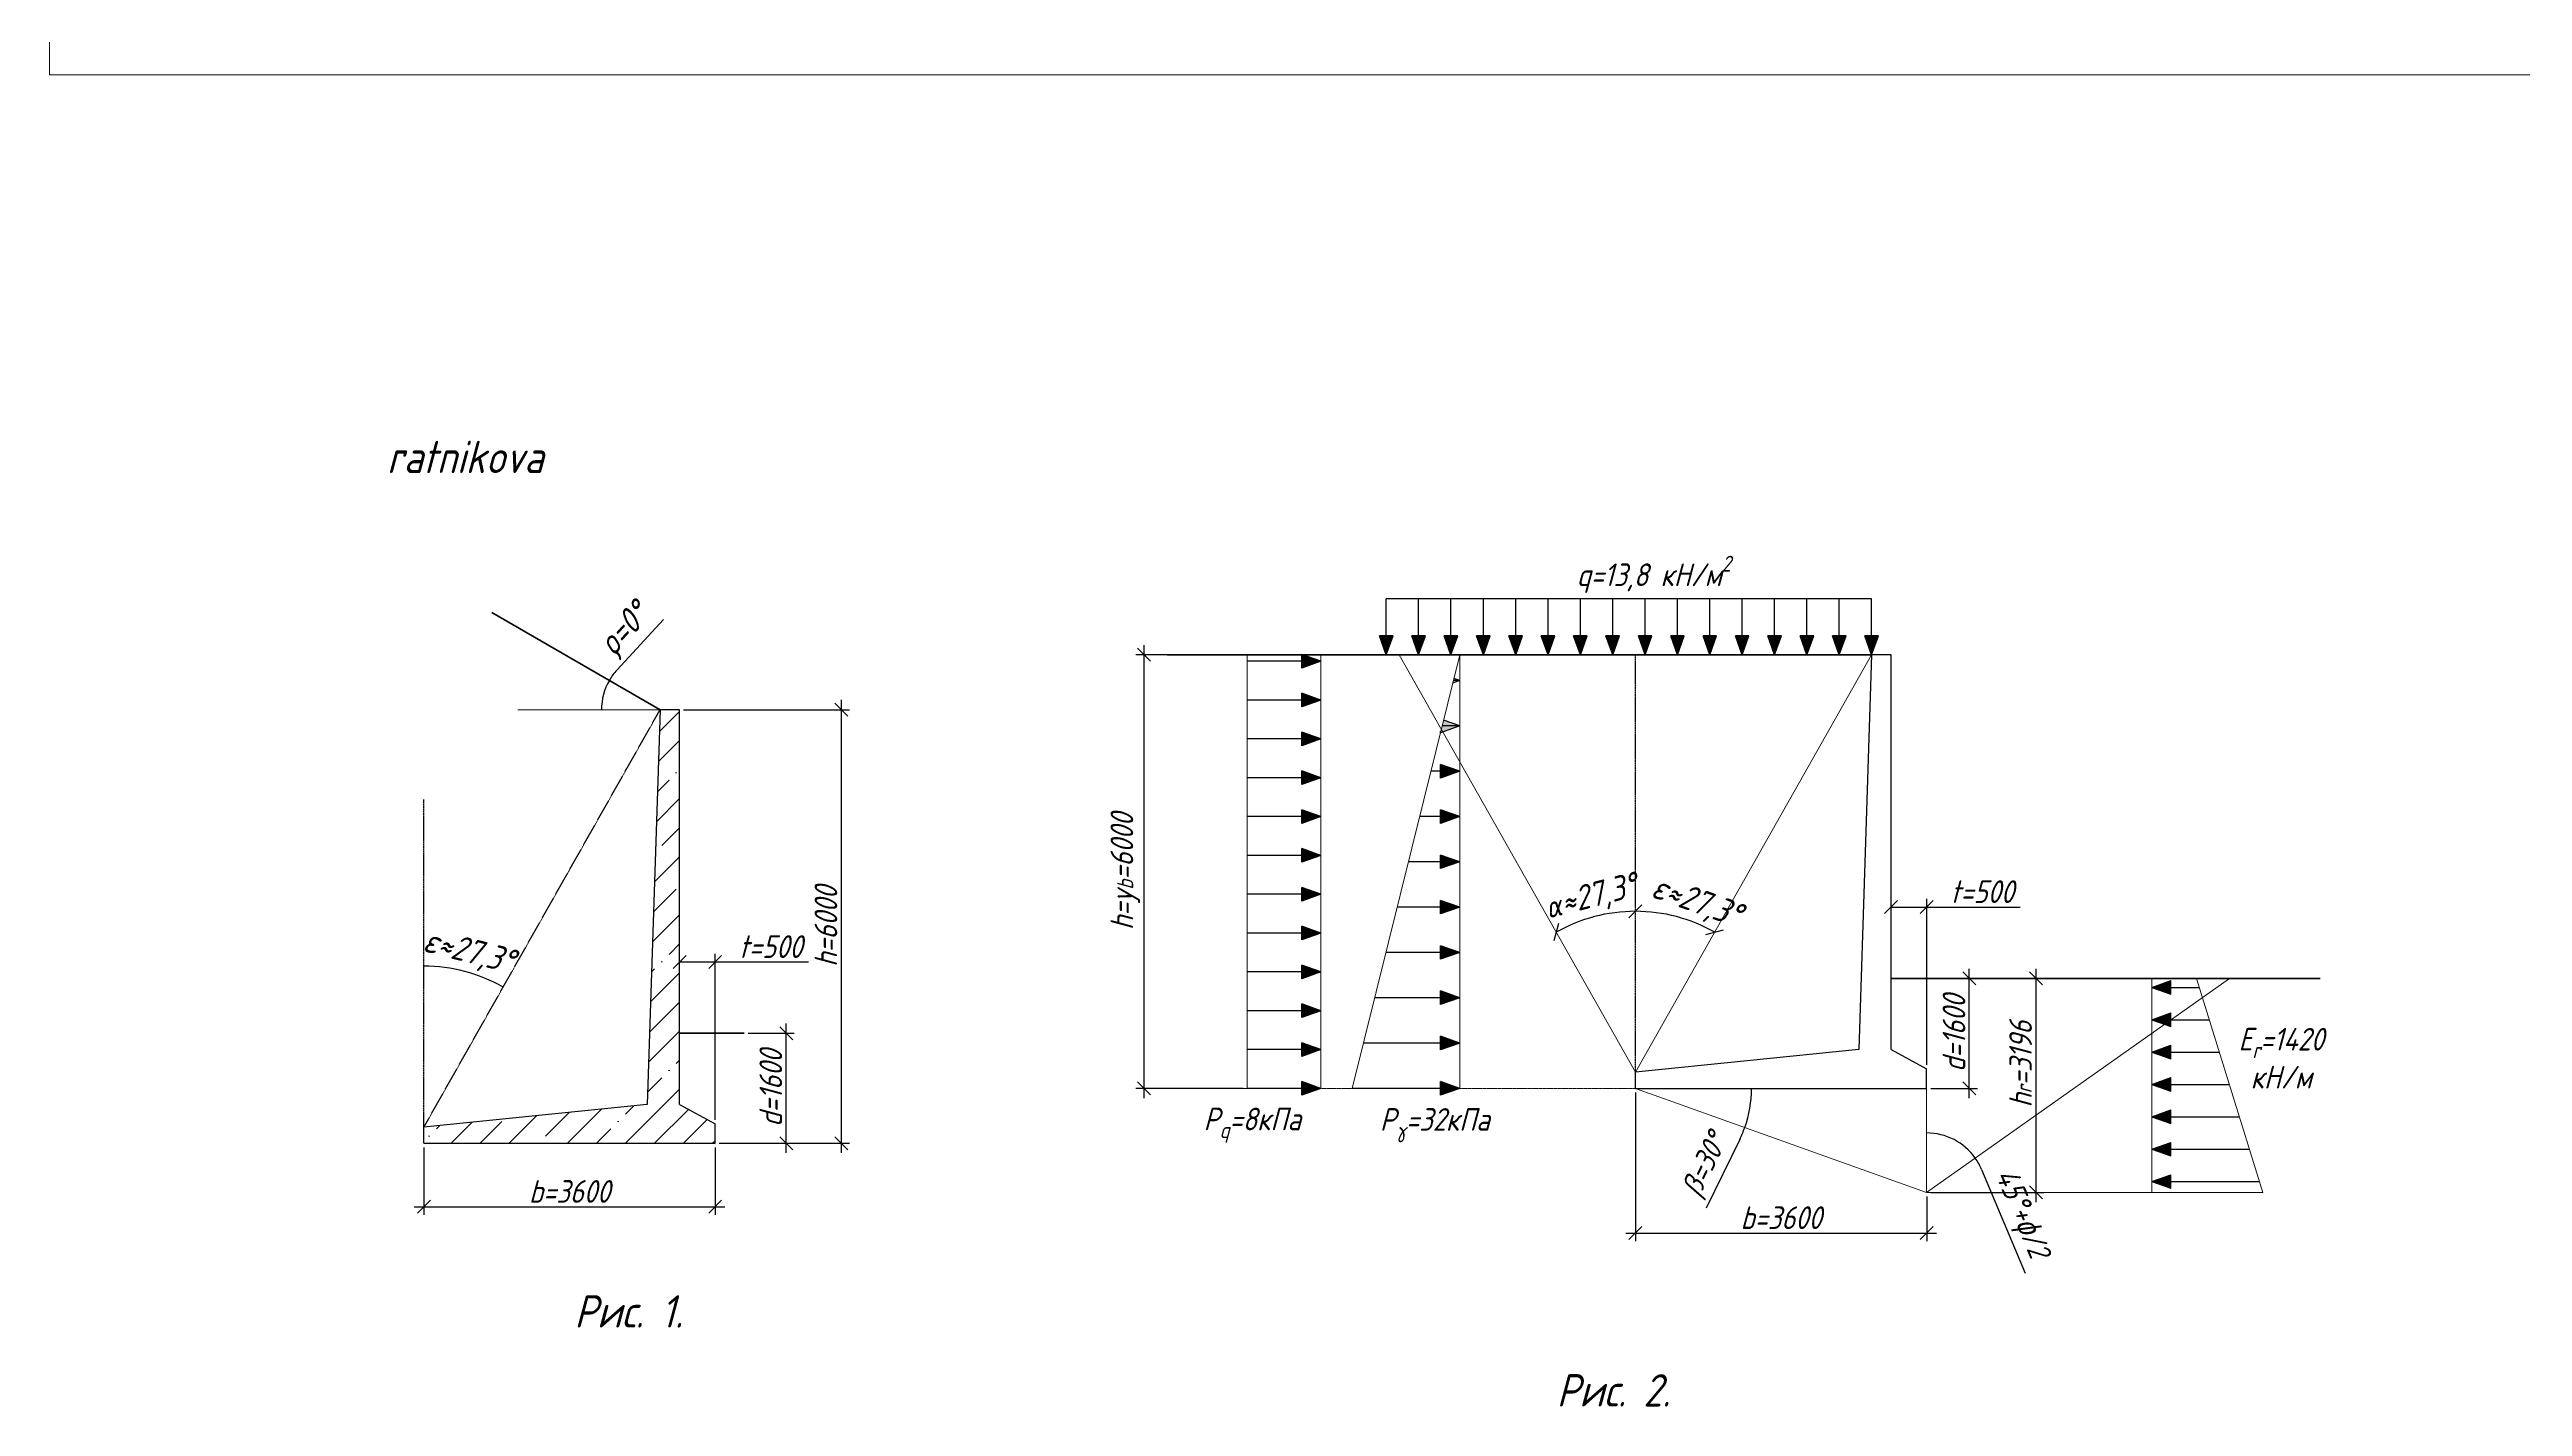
# Model space of a CAD drawing. Header units: millimetres. Extents: x -1004 to 900128, y -352756 to 107728.
# Drawn here: x 403823 to 442038, y -250018 to -229049 of the extents above; entities that cross this region are included whole.
import ezdxf

# ---------------------------------------------------------------- set-up
doc = ezdxf.new("R2010")
doc.units = ezdxf.units.MM
doc.linetypes.add('ACAD_ISO02W100', pattern=[15, 12, -3])
doc.linetypes.add('ACAD_ISO04W100', pattern=[30, 24, -3, 0, -3])
for name, color, linetype, lineweight in [('axles', 152, 'ACAD_ISO04W100', 20), ('basic', 95, 'Continuous', 30), ('hatch', 117, 'ACAD_ISO02W100', 25), ('hatching', 225, 'Continuous', 20), ('size', 45, 'Continuous', 20), ('text', 13, 'Continuous', 20), ('thick', 42, 'Continuous', 35), ('thin', 153, 'Continuous', 18)]:
    doc.layers.add(name, color=color, linetype=linetype, lineweight=lineweight)
doc.styles.add('Structures', font='isocpeur.ttf', dxfattribs={"width": 0.85, "oblique": 15})
doc.styles.add('structures 5', font='isocpeur.ttf', dxfattribs={"width": 0.85, "oblique": 15, "height": 5})
doc.dimstyles.new('structures 3.5', dxfattribs={"dimtxt": 3.5, "dimasz": 2, "dimexe": 1.25, "dimexo": 0.625, "dimtad": 1, "dimtxsty": 'Structures', "dimblk": 'OBLIQUE', "dimcen": 2.5, "dimdle": 1.5, "dimadec": 0, "dimazin": 0, "dimtfac": 1, "dimtmove": 0, "dimatfit": 3, "dimfxl": 1, "dimarcsym": 0})

# ---------------------------------------------------------------- blocks, each defined once
blk = doc.blocks.new('*D934')
at = {"layer": 'Defpoints', "color": 0, "transparency": 16777216}
for p in [(413259, -239250), (409609, -240640), (410445, -243360), (409609, -245700), (409609, -245700)]:
    blk.add_point(p, dxfattribs=at)
at = {"layer": 'size', "color": 0, "lineweight": -2, "transparency": 16777216}
blk.add_arc((409609, -245700), 2486, 60.4948, 90, dxfattribs=at)
at = {"layer": 'size', "color": 0, "transparency": 16777216, "insert": (410295, -243011), "char_height": 350, "attachment_point": 5, "rotation": 345.6873, "style": 'Structures'}
blk.add_mtext('{\\H1.08333x;ε≈27,3%%D}', dxfattribs=at)
blk = doc.blocks.new('_None')
blk = doc.blocks.new('_Oblique')
at = {"color": 0, "linetype": 'ByBlock', "lineweight": -2}
blk.add_line((-0.5, -0.5), (0.5, 0.5), dxfattribs=at)
blk = doc.blocks.new('*D935')
at = {"layer": 'Defpoints', "color": 0, "transparency": 16777216}
for p in [(409609, -245950), (414109, -245950), (414109, -246931)]:
    blk.add_point(p, dxfattribs=at)
at = {"layer": 'size', "color": 0, "lineweight": -2, "transparency": 16777216}
for p, q in [((409609, -246013), (409609, -247056)), ((414109, -246013), (414109, -247056)), ((409459, -246931), (414259, -246931))]:
    blk.add_line(p, q, dxfattribs=at)
at = {"layer": 'size', "color": 0, "lineweight": -2, "transparency": 16777216, "xscale": 200, "yscale": 200, "zscale": 200, "rotation": 180}
blk.add_blockref('_Oblique', (409609, -246931), dxfattribs=at)
at = {"layer": 'size', "color": 0, "lineweight": -2, "transparency": 16777216, "xscale": 200, "yscale": 200, "zscale": 200}
blk.add_blockref('_Oblique', (414109, -246931), dxfattribs=at)
at = {"layer": 'size', "color": 0, "transparency": 16777216, "insert": (411859, -246694), "char_height": 350, "attachment_point": 5, "style": 'Structures'}
blk.add_mtext('b=3600', dxfattribs=at)
blk = doc.blocks.new('*D936')
at = {"layer": 'Defpoints', "color": 0, "transparency": 16777216}
for p in [(414559, -244250), (415207, -244250), (414109, -245950)]:
    blk.add_point(p, dxfattribs=at)
at = {"layer": 'size', "color": 0, "lineweight": -2, "transparency": 16777216}
for p, q in [((415207, -246100), (415207, -244100)), ((414621, -244250), (415332, -244250)), ((414171, -245950), (415332, -245950))]:
    blk.add_line(p, q, dxfattribs=at)
at = {"layer": 'size', "color": 0, "lineweight": -2, "transparency": 16777216, "xscale": 200, "yscale": 200, "zscale": 200}
for p, rotation in [((415207, -244250), 90), ((415207, -245950), 270)]:
    blk.add_blockref('_Oblique', p, dxfattribs=dict(at, rotation=rotation))
at = {"layer": 'size', "color": 0, "transparency": 16777216, "insert": (414969, -245100), "char_height": 350, "attachment_point": 5, "rotation": 90, "style": 'Structures'}
blk.add_mtext('d=1600', dxfattribs=at)
blk = doc.blocks.new('*D937')
at = {"layer": 'Defpoints', "color": 0, "transparency": 16777216}
for p in [(413559, -239250), (416059, -239250), (414109, -245950)]:
    blk.add_point(p, dxfattribs=at)
at = {"layer": 'size', "color": 0, "lineweight": -2, "transparency": 16777216}
for p, q in [((416059, -246100), (416059, -239100)), ((413621, -239250), (416184, -239250)), ((414171, -245950), (416184, -245950))]:
    blk.add_line(p, q, dxfattribs=at)
at = {"layer": 'size', "color": 0, "lineweight": -2, "transparency": 16777216, "xscale": 200, "yscale": 200, "zscale": 200}
for p, rotation in [((416059, -239250), 90), ((416059, -245950), 270)]:
    blk.add_blockref('_Oblique', p, dxfattribs=dict(at, rotation=rotation))
at = {"layer": 'size', "color": 0, "transparency": 16777216, "insert": (415821, -242600), "char_height": 350, "width": 1317.03, "attachment_point": 5, "rotation": 90, "style": 'Structures'}
blk.add_mtext('h=6000', dxfattribs=at)
blk = doc.blocks.new('*D938')
at = {"layer": 'Defpoints', "color": 0, "transparency": 16777216}
for p in [(413559, -243148), (413559, -244250), (414109, -245650)]:
    blk.add_point(p, dxfattribs=at)
at = {"layer": 'size', "color": 0, "lineweight": -2, "transparency": 16777216}
for p, q in [((413559, -244188), (413559, -243023)), ((414109, -245588), (414109, -243023)), ((413559, -243148), (414259, -243148)), ((414109, -243148), (415554, -243148))]:
    blk.add_line(p, q, dxfattribs=at)
at = {"layer": 'size', "color": 0, "lineweight": -2, "transparency": 16777216, "xscale": 200, "yscale": 200, "zscale": 200, "rotation": 180}
blk.add_blockref('_Oblique', (413559, -243148), dxfattribs=at)
at = {"layer": 'size', "color": 0, "lineweight": -2, "transparency": 16777216, "xscale": 200, "yscale": 200, "zscale": 200}
blk.add_blockref('_Oblique', (414109, -243148), dxfattribs=at)
at = {"layer": 'size', "color": 0, "transparency": 16777216, "insert": (414969, -242911), "char_height": 350, "attachment_point": 5, "style": 'Structures'}
blk.add_mtext('t=500', dxfattribs=at)
blk = doc.blocks.new('*D939')
at = {"layer": 'Defpoints', "color": 0, "transparency": 16777216}
for p in [(410661, -237750), (412366, -239093), (411059, -239250), (413259, -239250), (413259, -239250)]:
    blk.add_point(p, dxfattribs=at)
at = {"layer": 'size', "color": 0, "lineweight": -2, "transparency": 16777216}
blk.add_line((412593, -238636), (413313, -237855), dxfattribs=at)
for start, end in [(150, 180), (137.3264, 150)]:
    blk.add_arc((413259, -239250), 906, start, end, dxfattribs=at)
at = {"layer": 'size', "color": 0, "transparency": 16777216, "insert": (412726, -238036), "char_height": 350, "attachment_point": 5, "rotation": 47.3264, "style": 'Structures'}
blk.add_mtext('{\\H1.08333x;ρ=0%%D}', dxfattribs=at)
blk = doc.blocks.new('*D940')
at = {"layer": 'Defpoints', "color": 0, "transparency": 16777216}
for p in [(428330, -238402), (431980, -238402), (428754, -242403), (428330, -244852), (428330, -244852)]:
    blk.add_point(p, dxfattribs=at)
at = {"layer": 'size', "color": 0, "lineweight": -2, "transparency": 16777216}
blk.add_arc((428330, -244852), 2486, 60.4948, 90, dxfattribs=at)
at = {"layer": 'size', "color": 0, "lineweight": -2, "transparency": 16777216, "xscale": 200, "yscale": 200, "zscale": 200}
for p, rotation in [((428330, -242366), 180), ((429554, -242688), 330.4948485991385)]:
    blk.add_blockref('_Oblique', p, dxfattribs=dict(at, rotation=rotation))
at = {"layer": 'size', "color": 0, "transparency": 16777216, "insert": (429264, -242238), "char_height": 350, "attachment_point": 5, "rotation": 340.3299, "style": 'Structures'}
blk.add_mtext('{\\H1.08333x;ε≈27,3%%D}', dxfattribs=at)
blk = doc.blocks.new('*D941')
at = {"layer": 'Defpoints', "color": 0, "transparency": 16777216}
for p in [(428330, -245102), (432830, -246709), (432830, -247338)]:
    blk.add_point(p, dxfattribs=at)
at = {"layer": 'size', "color": 0, "lineweight": -2, "transparency": 16777216}
for p, q in [((428330, -245164), (428330, -247463)), ((432830, -246771), (432830, -247463)), ((428180, -247338), (432980, -247338))]:
    blk.add_line(p, q, dxfattribs=at)
at = {"layer": 'size', "color": 0, "lineweight": -2, "transparency": 16777216, "xscale": 200, "yscale": 200, "zscale": 200, "rotation": 180}
blk.add_blockref('_Oblique', (428330, -247338), dxfattribs=at)
at = {"layer": 'size', "color": 0, "lineweight": -2, "transparency": 16777216, "xscale": 200, "yscale": 200, "zscale": 200}
blk.add_blockref('_Oblique', (432830, -247338), dxfattribs=at)
at = {"layer": 'size', "color": 0, "transparency": 16777216, "insert": (430580, -247100), "char_height": 350, "attachment_point": 5, "style": 'Structures'}
blk.add_mtext('b=3600', dxfattribs=at)
blk = doc.blocks.new('*D942')
at = {"layer": 'Defpoints', "color": 0, "transparency": 16777216}
for p in [(432280, -243402), (433489, -243402), (432830, -245102)]:
    blk.add_point(p, dxfattribs=at)
at = {"layer": 'size', "color": 0, "lineweight": -2, "transparency": 16777216}
for p, q in [((432342, -243402), (433614, -243402)), ((433489, -245252), (433489, -243252)), ((432892, -245102), (433614, -245102))]:
    blk.add_line(p, q, dxfattribs=at)
at = {"layer": 'size', "color": 0, "lineweight": -2, "transparency": 16777216, "xscale": 200, "yscale": 200, "zscale": 200}
for p, rotation in [((433489, -243402), 90), ((433489, -245102), 270)]:
    blk.add_blockref('_Oblique', p, dxfattribs=dict(at, rotation=rotation))
at = {"layer": 'size', "color": 0, "transparency": 16777216, "insert": (433252, -244252), "char_height": 350, "attachment_point": 5, "rotation": 90, "style": 'Structures'}
blk.add_mtext('d=1600', dxfattribs=at)
blk = doc.blocks.new('*D943')
at = {"layer": 'Defpoints', "color": 0, "transparency": 16777216}
for p in [(432280, -242300), (432280, -243402), (432830, -244802)]:
    blk.add_point(p, dxfattribs=at)
at = {"layer": 'size', "color": 0, "lineweight": -2, "transparency": 16777216}
for p, q in [((432280, -243339), (432280, -242175)), ((432830, -244739), (432830, -242175)), ((432280, -242300), (432980, -242300)), ((432830, -242300), (434275, -242300))]:
    blk.add_line(p, q, dxfattribs=at)
at = {"layer": 'size', "color": 0, "lineweight": -2, "transparency": 16777216, "xscale": 200, "yscale": 200, "zscale": 200, "rotation": 180}
blk.add_blockref('_Oblique', (432280, -242300), dxfattribs=at)
at = {"layer": 'size', "color": 0, "lineweight": -2, "transparency": 16777216, "xscale": 200, "yscale": 200, "zscale": 200}
blk.add_blockref('_Oblique', (432830, -242300), dxfattribs=at)
at = {"layer": 'size', "color": 0, "transparency": 16777216, "insert": (433690, -242062), "char_height": 350, "attachment_point": 5, "style": 'Structures'}
blk.add_mtext('t=500', dxfattribs=at)
blk = doc.blocks.new('*D944')
at = {"layer": 'Defpoints', "color": 0, "transparency": 16777216}
for p in [(434357, -243402), (432830, -246709), (434518, -246709)]:
    blk.add_point(p, dxfattribs=at)
at = {"layer": 'size', "color": 0, "lineweight": -2, "transparency": 16777216}
for p, q in [((434420, -243402), (434643, -243402)), ((434518, -243252), (434518, -246859)), ((432892, -246709), (434643, -246709))]:
    blk.add_line(p, q, dxfattribs=at)
at = {"layer": 'size', "color": 0, "lineweight": -2, "transparency": 16777216, "xscale": 200, "yscale": 200, "zscale": 200}
for p, rotation in [((434518, -243402), 90), ((434518, -246709), 270)]:
    blk.add_blockref('_Oblique', p, dxfattribs=dict(at, rotation=rotation))
at = {"layer": 'size', "color": 0, "transparency": 16777216, "insert": (434281, -244728), "char_height": 350, "attachment_point": 5, "rotation": 90, "style": 'Structures'}
blk.add_mtext('h{\\H0.7x;\\S^ r;}=3196', dxfattribs=at)
blk = doc.blocks.new('*D945')
at = {"layer": 'Defpoints', "color": 0, "transparency": 16777216}
for p in [(428330, -245102), (428330, -245102), (430112, -245306), (432830, -245102), (432830, -246710)]:
    blk.add_point(p, dxfattribs=at)
at = {"layer": 'size', "color": 0, "lineweight": -2, "transparency": 16777216}
blk.add_line((429941, -245890), (429422, -246952), dxfattribs=at)
for start, end in [(340.3359, 0), (333.9455, 340.3359)]:
    blk.add_arc((428330, -245102), 1794, start, end, dxfattribs=at)
at = {"layer": 'size', "color": 0, "transparency": 16777216, "insert": (429430, -246298), "char_height": 350, "attachment_point": 5, "rotation": 63.9455, "style": 'Structures'}
blk.add_mtext('{\\H0.95833x;β=30%%D}', dxfattribs=at)
blk = doc.blocks.new('*D946')
at = {"layer": 'Defpoints', "color": 0, "transparency": 16777216}
for p in [(437509, -243402), (432830, -245102), (433117, -245837), (432830, -246710), (432830, -246710)]:
    blk.add_point(p, dxfattribs=at)
at = {"layer": 'size', "color": 0, "lineweight": -2, "transparency": 16777216}
blk.add_line((433677, -246354), (434350, -247957), dxfattribs=at)
for start, end in [(35.2586, 90), (22.7695, 35.2586)]:
    blk.add_arc((432830, -246710), 919, start, end, dxfattribs=at)
at = {"layer": 'size', "color": 0, "transparency": 16777216, "insert": (434279, -247044), "char_height": 350, "attachment_point": 5, "rotation": 292.7695, "style": 'Structures'}
blk.add_mtext('45%%D+{\\H0.95833x;ϕ/2}', dxfattribs=at)
blk = doc.blocks.new('*D947')
at = {"layer": 'Defpoints', "color": 0, "transparency": 16777216}
for p in [(424680, -238402), (428330, -239791), (427493, -242511), (428330, -244852), (428330, -244852)]:
    blk.add_point(p, dxfattribs=at)
at = {"layer": 'size', "color": 0, "lineweight": -2, "transparency": 16777216}
blk.add_arc((428330, -244852), 2486, 90, 119.5052, dxfattribs=at)
at = {"layer": 'size', "color": 0, "lineweight": -2, "transparency": 16777216, "xscale": 200, "yscale": 200, "zscale": 200}
blk.add_blockref('_Oblique', (428330, -242366), dxfattribs=at)
at = {"layer": 'size', "color": 0, "lineweight": -2, "transparency": 16777216, "xscale": 200, "yscale": 200, "zscale": 200, "rotation": 209.5051514008619}
blk.add_blockref('_Oblique', (427105, -242688), dxfattribs=at)
at = {"layer": 'size', "color": 0, "transparency": 16777216, "insert": (427643, -242162), "char_height": 350, "width": 1326.72, "attachment_point": 5, "rotation": 14.3127, "style": 'Structures'}
blk.add_mtext('{\\H0.95833x;α\\H1.13044x;≈27,3%%D}', dxfattribs=at)
blk = doc.blocks.new('*D948')
at = {"layer": 'Defpoints', "color": 0, "transparency": 16777216}
for p in [(420737, -238402), (422329, -238402), (422329, -245102)]:
    blk.add_point(p, dxfattribs=at)
at = {"layer": 'size', "color": 0, "lineweight": -2, "transparency": 16777216}
for p, q in [((422266, -238402), (420612, -238402)), ((420737, -245252), (420737, -238252)), ((422266, -245102), (420612, -245102))]:
    blk.add_line(p, q, dxfattribs=at)
at = {"layer": 'size', "color": 0, "lineweight": -2, "transparency": 16777216, "xscale": 200, "yscale": 200, "zscale": 200}
for p, rotation in [((420737, -238402), 90), ((420737, -245102), 270)]:
    blk.add_blockref('_Oblique', p, dxfattribs=dict(at, rotation=rotation))
at = {"layer": 'size', "color": 0, "transparency": 16777216, "insert": (420447, -241752), "char_height": 350, "attachment_point": 5, "rotation": 90, "style": 'Structures'}
blk.add_mtext('h=y{\\H0.7x;\\S^ b;}=6000', dxfattribs=at)

msp = doc.modelspace()

# ---------------------------------------------------------------- hatches: boundary and pattern name
at = {"layer": 'basic'}
h = msp.add_hatch(color=256, dxfattribs=at)
h.dxf.hatch_style = 1
h.paths.add_polyline_path([(423176.02, -238396.68), (423470.676, -238501.605), (423176.02, -238501.605)])
h.paths.add_polyline_path([(423176.02, -238501.605), (423470.676, -238501.605), (423176.02, -238606.53)])
h = msp.add_hatch(color=256, dxfattribs=at)
h.dxf.hatch_style = 1
h.paths.add_polyline_path([(424374.618, -238106.949), (424479.543, -238401.605), (424479.543, -238106.949)])
h.paths.add_polyline_path([(424479.543, -238106.949), (424479.543, -238401.605), (424584.468, -238106.949)])
h = msp.add_hatch(color=256, dxfattribs=at)
h.dxf.hatch_style = 1
h.paths.add_polyline_path([(424874.618, -238106.949), (424979.543, -238401.605), (424979.543, -238106.949)])
h.paths.add_polyline_path([(424979.543, -238106.949), (424979.543, -238401.605), (425084.468, -238106.949)])
h = msp.add_hatch(color=256, dxfattribs=at)
h.dxf.hatch_style = 1
h.paths.add_polyline_path([(425374.618, -238106.949), (425479.543, -238401.605), (425479.543, -238106.949)])
h.paths.add_polyline_path([(425479.543, -238106.949), (425479.543, -238401.605), (425584.468, -238106.949)])
h = msp.add_hatch(color=256, dxfattribs=at)
h.dxf.hatch_style = 1
h.paths.add_polyline_path([(425874.618, -238106.949), (425979.543, -238401.605), (425979.543, -238106.949)])
h.paths.add_polyline_path([(425979.543, -238106.949), (425979.543, -238401.605), (426084.468, -238106.949)])
h = msp.add_hatch(color=256, dxfattribs=at)
h.dxf.hatch_style = 1
h.paths.add_polyline_path([(426374.618, -238106.949), (426479.543, -238401.605), (426479.543, -238106.949)])
h.paths.add_polyline_path([(426479.543, -238106.949), (426479.543, -238401.605), (426584.468, -238106.949)])
h = msp.add_hatch(color=256, dxfattribs=at)
h.dxf.hatch_style = 1
h.paths.add_polyline_path([(426874.618, -238106.949), (426979.543, -238401.605), (426979.543, -238106.949)])
h.paths.add_polyline_path([(426979.543, -238106.949), (426979.543, -238401.605), (427084.468, -238106.949)])
h = msp.add_hatch(color=256, dxfattribs=at)
h.dxf.hatch_style = 1
h.paths.add_polyline_path([(427374.618, -238106.949), (427479.543, -238401.605), (427479.543, -238106.949)])
h.paths.add_polyline_path([(427479.543, -238106.949), (427479.543, -238401.605), (427584.468, -238106.949)])
h = msp.add_hatch(color=256, dxfattribs=at)
h.dxf.hatch_style = 1
h.paths.add_polyline_path([(427874.618, -238106.949), (427979.543, -238401.605), (427979.543, -238106.949)])
h.paths.add_polyline_path([(427979.543, -238106.949), (427979.543, -238401.605), (428084.468, -238106.949)])
h = msp.add_hatch(color=256, dxfattribs=at)
h.dxf.hatch_style = 1
h.paths.add_polyline_path([(428374.618, -238106.949), (428479.543, -238401.605), (428479.543, -238106.949)])
h.paths.add_polyline_path([(428479.543, -238106.949), (428479.543, -238401.605), (428584.468, -238106.949)])
h = msp.add_hatch(color=256, dxfattribs=at)
h.dxf.hatch_style = 1
h.paths.add_polyline_path([(428874.618, -238106.949), (428979.543, -238401.605), (428979.543, -238106.949)])
h.paths.add_polyline_path([(428979.543, -238106.949), (428979.543, -238401.605), (429084.468, -238106.949)])
h = msp.add_hatch(color=256, dxfattribs=at)
h.dxf.hatch_style = 1
h.paths.add_polyline_path([(429374.618, -238106.949), (429479.543, -238401.605), (429479.543, -238106.949)])
h.paths.add_polyline_path([(429479.543, -238106.949), (429479.543, -238401.605), (429584.468, -238106.949)])
h = msp.add_hatch(color=256, dxfattribs=at)
h.dxf.hatch_style = 1
h.paths.add_polyline_path([(429874.618, -238106.949), (429979.543, -238401.605), (429979.543, -238106.949)])
h.paths.add_polyline_path([(429979.543, -238106.949), (429979.543, -238401.605), (430084.468, -238106.949)])
h = msp.add_hatch(color=256, dxfattribs=at)
h.dxf.hatch_style = 1
h.paths.add_polyline_path([(430374.618, -238106.949), (430479.543, -238401.605), (430479.543, -238106.949)])
h.paths.add_polyline_path([(430479.543, -238106.949), (430479.543, -238401.605), (430584.468, -238106.949)])
h = msp.add_hatch(color=256, dxfattribs=at)
h.dxf.hatch_style = 1
h.paths.add_polyline_path([(430874.618, -238106.949), (430979.543, -238401.605), (430979.543, -238106.949)])
h.paths.add_polyline_path([(430979.543, -238106.949), (430979.543, -238401.605), (431084.468, -238106.949)])
h = msp.add_hatch(color=256, dxfattribs=at)
h.dxf.hatch_style = 1
h.paths.add_polyline_path([(431374.618, -238106.949), (431479.543, -238401.605), (431479.543, -238106.949)])
h.paths.add_polyline_path([(431479.543, -238106.949), (431479.543, -238401.605), (431584.468, -238106.949)])
h = msp.add_hatch(color=256, dxfattribs=at)
h.dxf.hatch_style = 1
h.paths.add_polyline_path([(431874.618, -238106.949), (431979.543, -238401.605), (431979.543, -238106.949)])
h.paths.add_polyline_path([(431979.543, -238106.949), (431979.543, -238401.605), (432084.468, -238106.949)])
h = msp.add_hatch(color=256, dxfattribs=at)
h.dxf.hatch_style = 1
h.paths.add_polyline_path([(425523.215, -238769.119), (425515.151, -238801.605), (425614.444, -238801.605)])
h.paths.add_polyline_path([(425614.444, -238801.605), (425515.151, -238801.605), (425505.523, -238840.391)])
h.paths.add_polyline_path([(425614.444, -239501.605), (425341.389, -239501.605), (425329.386, -239549.958), (425354.421, -239594.198)])
h.paths.add_polyline_path([(425363.565, -239412.269), (425341.389, -239501.605), (425614.444, -239501.605)])
h.paths.add_polyline_path([(425329.386, -239549.958), (425319.788, -239588.626), (425319.788, -239606.53), (425354.421, -239594.198)])
h = msp.add_hatch(color=256, dxfattribs=at)
h.dxf.hatch_style = 1
h.paths.add_polyline_path([(423176.02, -238996.68), (423470.676, -239101.605), (423176.02, -239101.605)])
h.paths.add_polyline_path([(423176.02, -239101.605), (423470.676, -239101.605), (423176.02, -239206.53)])
h = msp.add_hatch(color=256, dxfattribs=at)
h.dxf.hatch_style = 1
h.paths.add_polyline_path([(423176.02, -239596.68), (423470.676, -239701.605), (423176.02, -239701.605)])
h.paths.add_polyline_path([(423176.02, -239701.605), (423470.676, -239701.605), (423176.02, -239806.53)])
h = msp.add_hatch(color=256, dxfattribs=at)
h.dxf.hatch_style = 1
h.paths.add_polyline_path([(423176.02, -240196.68), (423470.676, -240301.605), (423176.02, -240301.605)])
h.paths.add_polyline_path([(423176.02, -240301.605), (423470.676, -240301.605), (423176.02, -240406.53)])
h = msp.add_hatch(color=256, dxfattribs=at)
h.dxf.hatch_style = 1
h.paths.add_polyline_path([(425319.788, -240096.68), (425614.444, -240201.605), (425319.788, -240201.605)])
h.paths.add_polyline_path([(425319.788, -240201.605), (425614.444, -240201.605), (425319.788, -240306.53)])
h = msp.add_hatch(color=256, dxfattribs=at)
h.dxf.hatch_style = 1
h.paths.add_polyline_path([(423176.02, -240796.68), (423470.676, -240901.605), (423176.02, -240901.605)])
h.paths.add_polyline_path([(423176.02, -240901.605), (423470.676, -240901.605), (423176.02, -241006.53)])
h = msp.add_hatch(color=256, dxfattribs=at)
h.dxf.hatch_style = 1
h.paths.add_polyline_path([(425319.788, -240796.68), (425614.444, -240901.605), (425319.788, -240901.605)])
h.paths.add_polyline_path([(425319.788, -240901.605), (425614.444, -240901.605), (425319.788, -241006.53)])
h = msp.add_hatch(color=256, dxfattribs=at)
h.dxf.hatch_style = 1
h.paths.add_polyline_path([(423176.02, -241396.68), (423470.676, -241501.605), (423176.02, -241501.605)])
h.paths.add_polyline_path([(423176.02, -241501.605), (423470.676, -241501.605), (423176.02, -241606.53)])
h = msp.add_hatch(color=256, dxfattribs=at)
h.dxf.hatch_style = 1
h.paths.add_polyline_path([(425319.788, -241496.68), (425614.444, -241601.605), (425319.788, -241601.605)])
h.paths.add_polyline_path([(425319.788, -241601.605), (425614.444, -241601.605), (425319.788, -241706.53)])
h = msp.add_hatch(color=256, dxfattribs=at)
h.dxf.hatch_style = 1
h.paths.add_polyline_path([(423176.02, -241996.68), (423470.676, -242101.605), (423176.02, -242101.605)])
h.paths.add_polyline_path([(423176.02, -242101.605), (423470.676, -242101.605), (423176.02, -242206.53)])
h = msp.add_hatch(color=256, dxfattribs=at)
h.dxf.hatch_style = 1
h.paths.add_polyline_path([(425319.788, -242196.68), (425614.444, -242301.605), (425319.788, -242301.605)])
h.paths.add_polyline_path([(425319.788, -242301.605), (425614.444, -242301.605), (425319.788, -242406.53)])
h = msp.add_hatch(color=256, dxfattribs=at)
h.dxf.hatch_style = 1
h.paths.add_polyline_path([(423176.02, -242596.68), (423470.676, -242701.605), (423176.02, -242701.605)])
h.paths.add_polyline_path([(423176.02, -242701.605), (423470.676, -242701.605), (423176.02, -242806.53)])
h = msp.add_hatch(color=256, dxfattribs=at)
h.dxf.hatch_style = 1
h.paths.add_polyline_path([(425319.788, -242896.68), (425614.444, -243001.605), (425319.788, -243001.605)])
h.paths.add_polyline_path([(425319.788, -243001.605), (425614.444, -243001.605), (425319.788, -243106.53)])
h = msp.add_hatch(color=256, dxfattribs=at)
h.dxf.hatch_style = 1
h.paths.add_polyline_path([(423176.02, -243196.68), (423470.676, -243301.605), (423176.02, -243301.605)])
h.paths.add_polyline_path([(423176.02, -243301.605), (423470.676, -243301.605), (423176.02, -243406.53)])
h = msp.add_hatch(color=256, dxfattribs=at)
h.dxf.hatch_style = 1
h.paths.add_polyline_path([(423176.02, -243796.68), (423470.676, -243901.605), (423176.02, -243901.605)])
h.paths.add_polyline_path([(423176.02, -243901.605), (423470.676, -243901.605), (423176.02, -244006.53)])
h = msp.add_hatch(color=256, dxfattribs=at)
h.dxf.hatch_style = 1
h.paths.add_polyline_path([(425319.788, -243596.68), (425614.444, -243701.605), (425319.788, -243701.605)])
h.paths.add_polyline_path([(425319.788, -243701.605), (425614.444, -243701.605), (425319.788, -243806.53)])
h = msp.add_hatch(color=256, dxfattribs=at)
h.dxf.hatch_style = 1
h.paths.add_polyline_path([(436602.772, -243435.408), (436308.116, -243540.333), (436602.772, -243540.333)])
h.paths.add_polyline_path([(436602.772, -243540.333), (436308.116, -243540.333), (436602.772, -243645.258)])
h = msp.add_hatch(color=256, dxfattribs=at)
h.dxf.hatch_style = 1
h.paths.add_polyline_path([(436602.772, -243935.408), (436308.116, -244040.333), (436602.772, -244040.333)])
h.paths.add_polyline_path([(436602.772, -244040.333), (436308.116, -244040.333), (436602.772, -244145.258)])
h = msp.add_hatch(color=256, dxfattribs=at)
h.dxf.hatch_style = 1
h.paths.add_polyline_path([(423176.02, -244396.68), (423470.676, -244501.605), (423176.02, -244501.605)])
h.paths.add_polyline_path([(423176.02, -244501.605), (423470.676, -244501.605), (423176.02, -244606.53)])
h = msp.add_hatch(color=256, dxfattribs=at)
h.dxf.hatch_style = 1
h.paths.add_polyline_path([(425319.788, -244296.68), (425614.444, -244401.605), (425319.788, -244401.605)])
h.paths.add_polyline_path([(425319.788, -244401.605), (425614.444, -244401.605), (425319.788, -244506.53)])
h = msp.add_hatch(color=256, dxfattribs=at)
h.dxf.hatch_style = 1
h.paths.add_polyline_path([(436602.772, -244435.408), (436308.116, -244540.333), (436602.772, -244540.333)])
h.paths.add_polyline_path([(436602.772, -244540.333), (436308.116, -244540.333), (436602.772, -244645.258)])
h = msp.add_hatch(color=256, dxfattribs=at)
h.dxf.hatch_style = 1
h.paths.add_polyline_path([(436602.772, -244935.408), (436308.116, -245040.333), (436602.772, -245040.333)])
h.paths.add_polyline_path([(436602.772, -245040.333), (436308.116, -245040.333), (436602.772, -245145.258)])
h = msp.add_hatch(color=256, dxfattribs=at)
h.dxf.hatch_style = 1
h.paths.add_polyline_path([(423176.02, -244996.68), (423470.676, -245101.605), (423176.02, -245101.605)])
h.paths.add_polyline_path([(423176.02, -245101.605), (423470.676, -245101.605), (423176.02, -245206.53)])
h = msp.add_hatch(color=256, dxfattribs=at)
h.dxf.hatch_style = 1
h.paths.add_polyline_path([(425319.788, -244996.68), (425614.444, -245101.605), (425319.788, -245101.605)])
h.paths.add_polyline_path([(425319.788, -245101.605), (425614.444, -245101.605), (425319.788, -245206.53)])
h = msp.add_hatch(color=256, dxfattribs=at)
h.dxf.hatch_style = 1
h.paths.add_polyline_path([(436602.772, -245435.408), (436308.116, -245540.333), (436602.772, -245540.333)])
h.paths.add_polyline_path([(436602.772, -245540.333), (436308.116, -245540.333), (436602.772, -245645.258)])
h = msp.add_hatch(color=256, dxfattribs=at)
h.dxf.hatch_style = 1
h.paths.add_polyline_path([(436602.772, -245935.408), (436308.116, -246040.333), (436602.772, -246040.333)])
h.paths.add_polyline_path([(436602.772, -246040.333), (436308.116, -246040.333), (436602.772, -246145.258)])
h = msp.add_hatch(color=256, dxfattribs=at)
h.dxf.hatch_style = 1
h.paths.add_polyline_path([(436602.772, -246435.408), (436308.116, -246540.333), (436602.772, -246540.333)])
h.paths.add_polyline_path([(436602.772, -246540.333), (436308.116, -246540.333), (436602.772, -246645.258)])
at = {"layer": 'hatching'}
h = msp.add_hatch(dxfattribs=at)
h.set_pattern_fill('ANSI35', color=256, scale=100)
h.set_pattern_definition([(45, (406660.95, -249318.5), (-449.013, 449.013), []), (45, (407109.96, -249318.5), (-449.013, 449.013), [793.75, -158.75, 0, -158.75])])
h.paths.add_polyline_path([(413558.668, -239250.341), (413258.668, -239250.341), (413058.668, -245350.341), (409608.668, -245700.341), (409608.668, -245950.341), (414108.668, -245950.341), (414108.668, -245650.341), (413558.668, -245350.341)])

# ---------------------------------------------------------------- linework, layer by layer
at = {"layer": 'axles', "ltscale": 0.2}
msp.add_line((428329.543, -245101.605), (420741.219, -245101.605), dxfattribs=at)
at = {"layer": 'basic'}
for p, q in [((424479.543, -238401.605), (424479.543, -237535.072)), ((431979.543, -237535.072), (424479.543, -237535.072)), ((424979.543, -238401.605), (424979.543, -237535.072)), ((425479.543, -238401.605), (425479.543, -237535.072)), ((425979.543, -238401.605), (425979.543, -237535.072)), ((426479.543, -238401.605), (426479.543, -237535.072)), ((426979.543, -238401.605), (426979.543, -237535.072)), ((427479.543, -238401.605), (427479.543, -237535.072)), ((427979.543, -238401.605), (427979.543, -237535.072)), ((428479.543, -238401.605), (428479.543, -237535.072)), ((428979.543, -238401.605), (428979.543, -237535.072)), ((429479.543, -238401.605), (429479.543, -237535.072)), ((429979.543, -238401.605), (429979.543, -237535.072)), ((430479.543, -238401.605), (430479.543, -237535.072)), ((430979.543, -238401.605), (430979.543, -237535.072)), ((431479.543, -238401.605), (431479.543, -237535.072)), ((431979.543, -238401.605), (431979.543, -237535.072)), ((423470.676, -238501.605), (423176.02, -238396.68)), ((423176.02, -238606.53), (423176.02, -238396.68)), ((424479.543, -238401.605), (424374.618, -238106.949)), ((424584.468, -238106.949), (424374.618, -238106.949)), ((424479.543, -238401.605), (424584.468, -238106.949)), ((424979.543, -238401.605), (424874.618, -238106.949)), ((425084.468, -238106.949), (424874.618, -238106.949)), ((424979.543, -238401.605), (425084.468, -238106.949)), ((425479.543, -238401.605), (425374.618, -238106.949)), ((425584.468, -238106.949), (425374.618, -238106.949)), ((425479.543, -238401.605), (425584.468, -238106.949)), ((425979.543, -238401.605), (425874.618, -238106.949)), ((426084.468, -238106.949), (425874.618, -238106.949)), ((425979.543, -238401.605), (426084.468, -238106.949)), ((426479.543, -238401.605), (426374.618, -238106.949)), ((426584.468, -238106.949), (426374.618, -238106.949)), ((426479.543, -238401.605), (426584.468, -238106.949)), ((426979.543, -238401.605), (426874.618, -238106.949)), ((427084.468, -238106.949), (426874.618, -238106.949)), ((426979.543, -238401.605), (427084.468, -238106.949)), ((427479.543, -238401.605), (427374.618, -238106.949)), ((427584.468, -238106.949), (427374.618, -238106.949)), ((427479.543, -238401.605), (427584.468, -238106.949)), ((427979.543, -238401.605), (427874.618, -238106.949)), ((428084.468, -238106.949), (427874.618, -238106.949)), ((427979.543, -238401.605), (428084.468, -238106.949)), ((428479.543, -238401.605), (428374.618, -238106.949)), ((428584.468, -238106.949), (428374.618, -238106.949)), ((428479.543, -238401.605), (428584.468, -238106.949)), ((428979.543, -238401.605), (428874.618, -238106.949)), ((429084.468, -238106.949), (428874.618, -238106.949)), ((428979.543, -238401.605), (429084.468, -238106.949)), ((429479.543, -238401.605), (429374.618, -238106.949)), ((429584.468, -238106.949), (429374.618, -238106.949)), ((429479.543, -238401.605), (429584.468, -238106.949)), ((429979.543, -238401.605), (429874.618, -238106.949)), ((430084.468, -238106.949), (429874.618, -238106.949)), ((429979.543, -238401.605), (430084.468, -238106.949)), ((430479.543, -238401.605), (430374.618, -238106.949)), ((430584.468, -238106.949), (430374.618, -238106.949)), ((430479.543, -238401.605), (430584.468, -238106.949)), ((430979.543, -238401.605), (430874.618, -238106.949)), ((431084.468, -238106.949), (430874.618, -238106.949)), ((430979.543, -238401.605), (431084.468, -238106.949)), ((431479.543, -238401.605), (431374.618, -238106.949)), ((431584.468, -238106.949), (431374.618, -238106.949)), ((431479.543, -238401.605), (431584.468, -238106.949)), ((431979.543, -238401.605), (431779.543, -244501.605)), ((431979.543, -238401.605), (431874.618, -238106.949)), ((432084.468, -238106.949), (431874.618, -238106.949)), ((431979.543, -238401.605), (432084.468, -238106.949)), ((432279.543, -238401.605), (431979.543, -238401.605)), ((432279.543, -244501.605), (432279.543, -238401.605)), ((423470.676, -238501.605), (422328.809, -238501.605)), ((423470.676, -238501.605), (423176.02, -238606.53)), ((425614.444, -238801.605), (425505.523, -238840.391)), ((425614.444, -238801.605), (425515.151, -238801.605)), ((425614.444, -238801.605), (425523.215, -238769.119)), ((423470.676, -239101.605), (422328.809, -239101.605)), ((423470.676, -239101.605), (423176.02, -238996.68)), ((423176.02, -239206.53), (423176.02, -238996.68)), ((423470.676, -239101.605), (423176.02, -239206.53)), ((413258.668, -239250.341), (413058.668, -245350.341)), ((413558.668, -239250.341), (413258.668, -239250.341)), ((413558.668, -245350.341), (413558.668, -239250.341)), ((423470.676, -239701.605), (423176.02, -239596.68)), ((423176.02, -239806.53), (423176.02, -239596.68)), ((425614.444, -239501.605), (425319.788, -239606.53)), ((425319.788, -239606.53), (425319.788, -239588.626)), ((425614.444, -239501.605), (425341.389, -239501.605)), ((425614.444, -239501.605), (425363.565, -239412.269)), ((423470.676, -239701.605), (422328.809, -239701.605)), ((423470.676, -239701.605), (423176.02, -239806.53)), ((423470.676, -240301.605), (422328.809, -240301.605)), ((423470.676, -240301.605), (423176.02, -240196.68)), ((423176.02, -240406.53), (423176.02, -240196.68)), ((423470.676, -240301.605), (423176.02, -240406.53)), ((425614.444, -240201.605), (425167.627, -240201.605)), ((425614.444, -240201.605), (425319.788, -240096.68)), ((425319.788, -240306.53), (425319.788, -240096.68)), ((425614.444, -240201.605), (425319.788, -240306.53)), ((423470.676, -240901.605), (422328.809, -240901.605)), ((423470.676, -240901.605), (423176.02, -240796.68)), ((423176.02, -241006.53), (423176.02, -240796.68)), ((423470.676, -240901.605), (423176.02, -241006.53)), ((425614.444, -240901.605), (424993.864, -240901.605)), ((425614.444, -240901.605), (425319.788, -240796.68)), ((425319.788, -241006.53), (425319.788, -240796.68)), ((425614.444, -240901.605), (425319.788, -241006.53)), ((423470.676, -241501.605), (422328.809, -241501.605)), ((423470.676, -241501.605), (423176.02, -241396.68)), ((423176.02, -241606.53), (423176.02, -241396.68)), ((423470.676, -241501.605), (423176.02, -241606.53)), ((425614.444, -241601.605), (425319.788, -241496.68)), ((425319.788, -241706.53), (425319.788, -241496.68)), ((425614.444, -241601.605), (424820.102, -241601.605)), ((425614.444, -241601.605), (425319.788, -241706.53)), ((423470.676, -242101.605), (422328.809, -242101.605)), ((423470.676, -242101.605), (423176.02, -241996.68)), ((423176.02, -242206.53), (423176.02, -241996.68)), ((423470.676, -242101.605), (423176.02, -242206.53)), ((425614.444, -242301.605), (425319.788, -242196.68)), ((425319.788, -242406.53), (425319.788, -242196.68)), ((423470.676, -242701.605), (423176.02, -242596.68)), ((423176.02, -242806.53), (423176.02, -242596.68)), ((425614.444, -242301.605), (424646.34, -242301.605)), ((425614.444, -242301.605), (425319.788, -242406.53)), ((423470.676, -242701.605), (422328.809, -242701.605)), ((423470.676, -242701.605), (423176.02, -242806.53)), ((425614.444, -243001.605), (424472.577, -243001.605)), ((425614.444, -243001.605), (425319.788, -242896.68)), ((425319.788, -243106.53), (425319.788, -242896.68)), ((425614.444, -243001.605), (425319.788, -243106.53)), ((423470.676, -243301.605), (422328.809, -243301.605)), ((423470.676, -243301.605), (423176.02, -243196.68)), ((423176.02, -243406.53), (423176.02, -243196.68)), ((423470.676, -243301.605), (423176.02, -243406.53)), ((423470.676, -243901.605), (423176.02, -243796.68)), ((423176.02, -244006.53), (423176.02, -243796.68)), ((425614.444, -243701.605), (424298.815, -243701.605)), ((425614.444, -243701.605), (425319.788, -243596.68)), ((425319.788, -243806.53), (425319.788, -243596.68)), ((425614.444, -243701.605), (425319.788, -243806.53)), ((436308.116, -243540.333), (436602.772, -243435.408)), ((436308.116, -243540.333), (437044.336, -243540.333)), ((436308.116, -243540.333), (436602.772, -243645.258)), ((436602.772, -243645.258), (436602.772, -243435.408)), ((423470.676, -243901.605), (422328.809, -243901.605)), ((423470.676, -243901.605), (423176.02, -244006.53)), ((436308.116, -244040.333), (436602.772, -243935.408)), ((436308.116, -244040.333), (437198.825, -244040.333)), ((436308.116, -244040.333), (436602.772, -244145.258)), ((436602.772, -244145.258), (436602.772, -243935.408)), ((423470.676, -244501.605), (422328.809, -244501.605)), ((423470.676, -244501.605), (423176.02, -244396.68)), ((423176.02, -244606.53), (423176.02, -244396.68)), ((423470.676, -244501.605), (423176.02, -244606.53)), ((425614.444, -244401.605), (424125.053, -244401.605)), ((425614.444, -244401.605), (425319.788, -244296.68)), ((425319.788, -244506.53), (425319.788, -244296.68)), ((425614.444, -244401.605), (425319.788, -244506.53)), ((431779.543, -244501.605), (428329.543, -244851.605)), ((432279.543, -244501.605), (432829.543, -244801.605)), ((436308.116, -244540.333), (436602.772, -244435.408)), ((436308.116, -244540.333), (437353.314, -244540.333)), ((436308.116, -244540.333), (436602.772, -244645.258)), ((436602.772, -244645.258), (436602.772, -244435.408)), ((428329.543, -245101.605), (428329.543, -244851.605)), ((432829.543, -245101.605), (432829.543, -244801.605)), ((436308.116, -245040.333), (436602.772, -244935.408)), ((436602.772, -245145.258), (436602.772, -244935.408)), ((423470.676, -245101.605), (422328.809, -245101.605)), ((423470.676, -245101.605), (423176.02, -244996.68)), ((423176.02, -245206.53), (423176.02, -244996.68)), ((423470.676, -245101.605), (423176.02, -245206.53)), ((425614.444, -245101.605), (423951.29, -245101.605)), ((425614.444, -245101.605), (425319.788, -244996.68)), ((425319.788, -245206.53), (425319.788, -244996.68)), ((425614.444, -245101.605), (425319.788, -245206.53)), ((428329.543, -245101.605), (432829.543, -245101.605)), ((436308.116, -245040.333), (437507.803, -245040.333)), ((436308.116, -245040.333), (436602.772, -245145.258)), ((413058.668, -245350.341), (409608.668, -245700.341)), ((409608.668, -245950.341), (409608.668, -245700.341)), ((413558.668, -245350.341), (414108.668, -245650.341)), ((414108.668, -245950.341), (414108.668, -245650.341)), ((436308.116, -245540.333), (436602.772, -245435.408)), ((436308.116, -245540.333), (437662.292, -245540.333)), ((436308.116, -245540.333), (436602.772, -245645.258)), ((436602.772, -245645.258), (436602.772, -245435.408)), ((409608.668, -245950.341), (414108.668, -245950.341)), ((436308.116, -246040.333), (436602.772, -245935.408)), ((436308.116, -246040.333), (437816.781, -246040.333)), ((436308.116, -246040.333), (436602.772, -246145.258)), ((436602.772, -246145.258), (436602.772, -245935.408)), ((436308.116, -246540.333), (436602.772, -246435.408)), ((436602.772, -246645.258), (436602.772, -246435.408)), ((436308.116, -246540.333), (437971.27, -246540.333)), ((436308.116, -246540.333), (436602.772, -246645.258))]:
    msp.add_line(p, q, dxfattribs=at)
at = {"layer": 'hatch', "ltscale": 0.4}
for p, q in [((428329.543, -244851.605), (428329.543, -238401.605)), ((409608.668, -245700.341), (413258.668, -239250.341)), ((409608.668, -245700.341), (409608.668, -240640.213))]:
    msp.add_line(p, q, dxfattribs=at)
at = {"layer": 'thick'}
for p, q in [((413258.668, -239250.341), (410660.591, -237750.341)), ((431979.543, -238401.605), (421093.449, -238401.605)), ((432279.543, -243401.605), (438910.91, -243401.605)), ((413558.668, -244250.341), (414558.668, -244250.341))]:
    msp.add_line(p, q, dxfattribs=at)
at = {"layer": 'thin'}
for p, q in [((403822.71, -229439.194), (403822.71, -187439.194)), ((463222.71, -229439.194), (403822.71, -229439.194)), ((422328.809, -245101.605), (422328.809, -238401.605)), ((423470.676, -245101.605), (423470.676, -238401.605)), ((423951.29, -245101.605), (425614.444, -238401.605)), ((425614.444, -245101.605), (425614.444, -238401.605)), ((413258.668, -239250.341), (411058.668, -239250.341)), ((432829.543, -246709.659), (437508.84, -243401.605)), ((436308.116, -243401.605), (436308.116, -246708.605)), ((438023.262, -246708.605), (437001.473, -243401.605)), ((428329.543, -245101.605), (432829.543, -246709.659)), ((432829.543, -245101.605), (432829.543, -246709.659)), ((432829.543, -246708.605), (436308.116, -246708.605)), ((436308.116, -246708.605), (438023.262, -246708.605))]:
    msp.add_line(p, q, dxfattribs=at)
at = {"layer": 'thin', "ltscale": 0.4}
for q in [(424679.543, -238401.605), (431979.543, -238401.605)]:
    msp.add_line((428329.543, -244851.605), q, dxfattribs=at)
at = {"layer": 'thin'}
for points in [[(412946.56, -239070.146), (410709.463, -237778.557)], [(431979.543, -238401.605), (421093.449, -238401.605)], [(432279.543, -243401.605), (438910.91, -243401.605)], [(413558.668, -244252.08), (414558.668, -244250.341)]]:
    msp.add_lwpolyline(points, dxfattribs=at)

# ---------------------------------------------------------------- texts
at = {"layer": 'text', "attachment_point": 5, "style": 'structures 5'}
for s, insert, char_height, width in [('ratnikova', (410246.935, -235345.016), 500, 2515.89751), ('\\A1;q=13,8 кН/м{\\H0.7x;\\S2^ ;}', (428611.943, -237159.358), 350, 3223.04031), ('\\A1;E{\\H0.7x;\\S^ r;\\H1.42857x;=1420\\PкН/м}', (438308.774, -244634.862), 350, 301.91968), ('\\A1;P{\\H0.7x;\\S^ q;\\H1.42857x;=8кПа}', (422409.474, -245634.068), 350, 3024.47964), ('\\A1;P{\\H0.67083x;\\S^ γ;}=32кПа', (425229.567, -245634.917), 350, 2245.88885), ('Рис. 1.', (412771.306, -248547.587), 500, 2515.89751), ('Рис. 2.', (427988.841, -249767.709), 500, 2515.89751)]:
    msp.add_mtext(s, dxfattribs=dict(at, insert=insert, char_height=char_height, width=width))

# ---------------------------------------------------------------- dimensions: what is measured, and where the dimension line sits
at = {"layer": 'size'}
for base, line1, line2, text, picture, middle in [((412366.409, -239093.012), ((413258.668, -239250.341), (410660.591, -237750.341)), ((413258.668, -239250.341), (411058.668, -239250.341)), '{\\H1.08333x;ρ=0%%D}', '*D939', (412725.575, -238036.101)), ((433117.407, -245836.538), ((432829.543, -246709.659), (437508.84, -243401.605)), ((432829.543, -245101.605), (432829.543, -246709.659)), '45%%D+{\\H0.95833x;ϕ/2}', '*D946', (434279.176, -247044.258)), ((430111.933, -245306.407), ((428329.543, -245101.605), (432829.543, -246709.659)), ((428329.543, -245101.605), (432829.543, -245101.605)), '{\\H0.95833x;β=30%%D}', '*D945', (429429.592, -246297.661))]:
    dim = msp.add_angular_dim_2l(base=base, line1=line1, line2=line2, text=text, dimstyle='structures 3.5', override={"dimscale": 0, "dimblk1": 'None', "dimblk2": 'None', "dimsah": 1}, dxfattribs=at)
    dim.commit()
    dim.dimension.update_dxf_attribs({"geometry": picture, "text_midpoint": middle})
for base, p1, p2, text, picture, middle in [((420737.469, -238401.605), (422328.809, -245101.605), (422328.809, -238401.605), 'h=y{\\H0.7x;\\S^ b;}=6000', '*D948', (420447.469, -241751.605)), ((416058.668, -239250.341), (414108.668, -245950.341), (413558.668, -239250.341), 'h=6000', '*D937', (415821.168, -242600.341)), ((433489.336, -243401.605), (432829.543, -245101.605), (432279.543, -243401.605), 'd=1600', '*D942', (433251.836, -244251.605)), ((415206.742, -244250.341), (414108.668, -245950.341), (414558.668, -244250.341), 'd=1600', '*D936', (414969.242, -245100.341))]:
    dim = msp.add_linear_dim(base=base, p1=p1, p2=p2, angle=90, text=text, dimstyle='structures 3.5', dxfattribs=at)
    dim.commit()
    dim.dimension.update_dxf_attribs({"geometry": picture, "text_midpoint": middle})
for base, line1, line2, text, override, picture, middle in [((427492.904, -242511.114), ((428329.543, -244851.605), (424679.543, -238401.605)), ((428329.543, -244851.605), (428329.543, -239791.477)), '{\\H0.95833x;α\\H1.13044x;≈27,3%%D}', {"dimscale": 0, "dimblk1": 'Oblique', "dimblk2": 'Oblique', "dimsah": 1}, '*D947', (427715.084, -242443.223)), ((428754.102, -242402.602), ((428329.543, -244851.605), (431979.543, -238401.605)), ((428329.543, -244851.605), (428329.543, -238401.605)), '{\\H1.08333x;ε≈27,3%%D}', {"dimscale": 0, "dimblk1": 'Oblique', "dimblk2": 'Oblique', "dimsah": 1}, '*D940', (429166.183, -242511.114)), ((410445.307, -243359.85), ((409608.668, -245700.341), (413258.668, -239250.341)), ((409608.668, -245700.341), (409608.668, -240640.213)), '{\\H1.08333x;ε≈27,3%%D}', {"dimscale": 0, "dimblk1": 'None', "dimblk2": 'None', "dimsah": 1}, '*D934', (410223.127, -243291.959))]:
    dim = msp.add_angular_dim_2l(base=base, line1=line1, line2=line2, text=text, dimstyle='structures 3.5', override=override, dxfattribs=at)
    dim.commit()
    dim.dimension.update_dxf_attribs({"geometry": picture, "text_midpoint": middle, "dimtype": 162})
for base, p1, p2, picture, middle in [((432279.543, -242299.582), (432829.543, -244801.605), (432279.543, -243401.605), '*D943', (433689.633, -242299.582)), ((413558.668, -243148.318), (414108.668, -245650.341), (413558.668, -244250.341), '*D938', (414968.757, -243148.318))]:
    dim = msp.add_linear_dim(base=base, p1=p1, p2=p2, text='t=500', dimstyle='structures 3.5', dxfattribs=at)
    dim.commit()
    dim.dimension.update_dxf_attribs({"geometry": picture, "text_midpoint": middle, "dimtype": 160})
dim = msp.add_linear_dim(base=(434518.349, -246708.605), p1=(434357.083, -243401.605), p2=(432829.543, -246708.605), angle=90, text='h{\\H0.7x;\\S^ r;}=3196', dimstyle='structures 3.5', dxfattribs=at)
dim.commit()
dim.dimension.update_dxf_attribs({"geometry": '*D944', "text_midpoint": (434518.349, -244728.232), "dimtype": 160})
for base, p1, p2, picture, middle in [((432829.543, -247337.588), (428329.543, -245101.605), (432829.543, -246708.605), '*D941', (430579.543, -247100.088)), ((414108.668, -246931.265), (409608.668, -245950.341), (414108.668, -245950.341), '*D935', (411858.668, -246693.765))]:
    dim = msp.add_linear_dim(base=base, p1=p1, p2=p2, text='b=3600', dimstyle='structures 3.5', dxfattribs=at)
    dim.commit()
    dim.dimension.update_dxf_attribs({"geometry": picture, "text_midpoint": middle})

doc.saveas('drawing.dxf')
